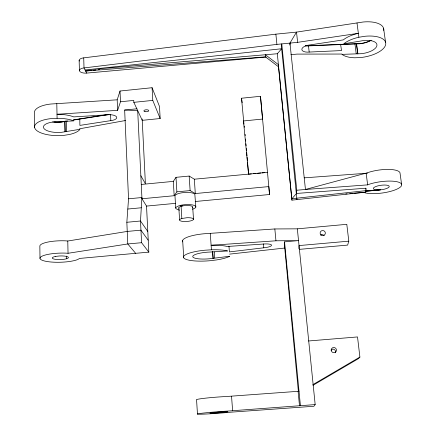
<?xml version="1.0" encoding="UTF-8"?>
<svg xmlns="http://www.w3.org/2000/svg" width="436" height="436" viewBox="0 0 436 436"><rect width="100%" height="100%" fill="white"/><g stroke="black" fill="none" stroke-linecap="round" stroke-linejoin="round"><path stroke-width="0.65" d="M366.202 190.619L365.744 192.091L291.94 200.151L277.323 53.742L281.651 48.745L281.743 43.911L296.785 190.243L296.496 193.448L291.951 198.723L366.202 190.619L365.897 188.221L296.496 193.448M296.954 199.683L281.651 48.745L85.085 69.983L277.323 53.742M289.896 45.055L289.956 43.099L296.513 32.111L363.134 22.007A23.184 10.562 -10.4 0 1 383.729 30.455M298.894 248.765L299.036 245.572L348.805 241.168L346.8 224.322L297.336 228.835L274.844 228.955L203.781 233.789A24.182 5.881 -4 0 0 182.749 241.882M124.652 110.041L137.689 110.602L141.967 198.762L146.529 206.086L148.829 252.133L135.645 253.321L127.781 243.958L126.843 222.278L128.538 198.805L124.652 110.041L136.948 108.793M348.805 241.168L347.634 245.103L299.543 249.343M365.597 189.213L365.897 188.221M117.622 110.346L117.186 99.817L120.025 91.02L152.082 87.718L159.489 106.444L160.17 118.527L142.234 120.336L133.83 102.335L133.748 100.411L120.483 101.768L117.622 110.346L57.012 114.265A23.07 8.769 0.4 0 1 73.771 116.892L109.234 114.684A7.766 3.03 -1.1 0 1 116.554 116.908A7.766 3.03 -1.1 0 1 112.646 120.336L79.886 125.399L79.783 118.881M179.654 210.103A10.093 2.856 -3.6 0 1 178.368 209.841L175.948 208.68L175.703 207.95L176.144 207.187L178.951 205.765L181.125 205.209A10.093 2.856 -3.6 0 1 188.897 204.577L191.295 204.762A10.093 2.856 -3.6 0 1 195.65 206.332L195.829 207.067A10.093 2.856 -3.6 0 1 192.478 209.22M141.967 198.762L174.177 195.71L173.315 181.387L175.997 177.332L189.17 176.062L194.336 179.201L267.524 172.351M174.177 195.71L176.88 191.845L175.997 177.332M315.173 404.592L313.915 406.265L230.775 412.183A21.484 0.768 -4.3 0 1 197.394 414.08A21.484 0.768 -4.3 0 1 228.066 411.05L315.173 404.592L297.336 228.835M308.503 340.979L357.52 336.941L359.896 357.068L358.648 358.512L313.026 385.277M312.835 384.677L359.896 357.068M296.785 190.243L305.451 189.464L367.052 172.89A20.448 5.957 -7.9 0 1 387.457 169.413A20.448 5.957 -7.9 0 1 399.97 172.694L401.578 184.188M266.102 57.034L86.71 73.09A5.946 2.638 0.4 0 1 79.575 71.084A5.946 2.638 0.4 0 1 84.017 67.94L276.909 44.385L289.956 43.099L305.451 189.464L367.641 184.869L368.54 184.488A20.53 5.706 -7.7 0 1 397.191 181.785A20.53 5.706 -7.7 0 1 394.144 190.26A20.53 5.706 -7.7 0 1 365.504 192.952L363.995 192.445L353.868 193.262M52.582 121.944A14.263 5.521 0.5 0 0 61.607 122.124L67.607 120.968M65.177 131.732L79.995 129.285A23.103 8.676 0.3 0 1 69.607 134.452L64.234 135.313A23.103 8.676 0.3 0 1 35.518 129.339A23.103 8.676 0.3 0 1 50.974 118.619L57.089 118.287A23.103 8.676 0.3 0 1 73.875 120.87L57.356 121.731A14.312 5.374 0.3 0 0 43.595 127.879A14.312 5.374 0.3 0 0 61.819 132.277L65.177 131.732L64.953 121.579M66.021 121.017L61.471 121.949A13.772 5.336 0.5 0 1 54.451 121.982M179 208.315A6.954 1.967 -3.6 0 1 181.087 206.31L182.586 205.928A6.954 1.967 -3.6 0 1 190.281 205.732A6.954 1.967 -3.6 0 1 192.369 207.727M181.845 218.507L186.902 217.717A6.987 1.875 -3.6 0 1 193.497 219.057A6.987 1.875 -3.6 0 1 188.003 221.363L186.205 221.51A6.987 1.875 -3.6 0 1 179.986 220.638A6.987 1.875 -3.6 0 1 181.845 218.507L181.087 206.31M213.193 258.319L229.739 256.259A24.318 5.445 -4.1 0 1 216.436 259.949L210.457 260.679A24.318 5.445 -4.1 0 1 183.643 257.687A24.318 5.445 -4.1 0 1 204.92 250.21L211.438 249.795A24.318 5.445 -4.1 0 1 227.576 250.962L210.016 252.041A15.064 3.374 -4.1 0 0 192.734 256.488A15.064 3.374 -4.1 0 0 209.449 258.782L213.193 258.319L212.714 251.632M79.521 128.805L125.568 120.5M39.998 258.39L39.845 246.28A20.187 4.834 -1.5 0 1 65.226 240.819L67.771 241.01L127.241 231.429L140.932 230.164L148.153 240.165M358.883 37.245L365.046 36.264A23.304 10.241 -10.2 0 1 385.653 44.674A23.304 10.241 -10.2 0 1 360.409 57.568L354.719 57.786A23.304 10.241 -10.2 0 1 341.998 54.364L361.253 53.693A14.437 6.344 -10.1 0 0 376.949 44.843A14.437 6.344 -10.1 0 0 360.343 41.098L343.77 43.785A23.304 10.241 -10.2 0 1 358.883 37.245L357.002 23.004M109.234 114.499L73.662 120.031M135.645 253.321L79.668 258.428L77.733 259.513A20.274 4.573 -1.7 0 1 51.606 262.058A20.274 4.573 -1.7 0 1 41.224 256.63A20.274 4.573 -1.7 0 1 65.487 253.114L68.043 253.283L127.781 243.958L141.58 242.699L148.829 252.133M73.232 119.9L108.411 114.428M289.956 43.099L297.625 42.347L358.365 33.321A23.272 10.328 -10.2 0 0 343.279 39.899L307.811 45.246A7.761 3.515 -8.3 0 0 301.843 49.263A7.761 3.515 -8.3 0 0 307.276 52.151L341.524 50.571L340.581 44.194M79.303 61.084A5.924 2.698 0.5 0 1 83.717 57.857L275.874 34.155L296.513 32.111L297.625 42.347M228.955 246.127L229.401 251.904L265.818 247.555A8.279 1.902 -5 0 0 271.568 245.174A8.279 1.902 -5 0 0 265.099 243.926L227.232 246.487A24.28 5.564 -4.1 0 0 211.111 245.272L275.955 240.797L298.529 240.59L284.545 241.855L284.735 248.04L229.549 254.128M91.707 70.392L85.625 71.014L265.47 56.865L278.49 66.763L291.94 200.151M93.064 70.251L95.767 69.978M98.471 69.7L99.822 69.564M133.83 102.335L152.774 100.4L160.17 118.527M243.947 124.135L241.517 98.231L260.477 96.302L262.592 119.05L243.473 120.968L248.585 174.171L251.289 173.91M290.948 54.691L297.03 54.102L341.977 54.048M365.597 191.279L380.421 189.845A8.05 2.24 -7.7 0 0 388.836 185.829A8.05 2.24 -7.7 0 0 375.745 186.559A8.05 2.24 -7.7 0 0 378.415 189.954L380.421 189.845L365.526 191.295M141.275 184.455L173.315 181.387M253.316 173.713L256.025 173.457M257.376 173.326L260.761 173.005M262.112 172.874L264.815 172.612M176.88 191.845L190.123 190.587L195.301 193.551L268.849 186.581L269.535 194.511L195.192 201.508M128.538 198.805L141.913 197.535L140.496 221.008L141.58 242.699M146.529 206.086L175.588 203.35M127.803 209.035L141.297 207.77M126.843 222.278L140.496 221.008L147.75 231.407M197.47 414.102L196.571 399.877A21.386 1.134 -4.2 0 1 205.411 398.172A21.386 1.134 -4.2 0 1 226.998 396.477L299.02 391.25L300.426 405.747M345.77 193.916L347.116 193.807M349.819 193.589L352.517 193.371M304.219 177.855L367.472 173.19M34.586 127.328L34.422 113.017A22.988 9.009 0.6 0 1 50.718 104.03L117.186 99.817M366.224 190.69L378.415 189.954M305.353 45.884A7.744 3.564 -8.4 0 0 306.584 45.971L359.945 43.764A14.383 6.486 -10.4 0 0 371.319 40.265M180.45 205.378L182.586 205.928M140.85 175.752L145.406 183.72L142.169 118.99M86.71 73.09L84.017 67.94L83.717 57.857M248.558 174.002L247.528 162.012M244.231 126.037L244.416 127.307M241.517 98.231L242.176 102.782M383.576 28.226L385.56 42.248M356.577 43.889L357.874 53.824M356.397 43.894L357.689 53.83M354.915 43.747L356.207 53.688M366.158 173.283L367.641 184.869M365.597 190.903L365.744 192.091M308.492 45.905L309.184 52.08M275.874 34.155L276.909 44.385M284.545 241.855L299.02 391.25M284.479 245.359L298.388 391.566M298.104 391.326L299.505 405.818M274.844 228.955L275.955 240.797M269.535 194.511L260.477 96.302M263.431 243.926L263.78 247.806M245.125 134.315L245.245 135.667M245.539 139.04L245.713 141.068M245.948 143.771L246.122 145.798M246.356 148.502L246.531 150.529M246.711 152.551L246.999 155.93M247.119 157.282L247.414 160.661M231.543 396.302L232.628 410.821M214.31 251.997L214.752 258.025M212.523 251.654L213.002 258.346M210.261 233.385L211.438 249.795M194.336 179.201L195.301 193.551M195.829 207.067L194.838 194.298A10.055 2.987 -3.6 0 0 190.499 192.636L188.112 192.434A10.055 2.987 -3.6 0 0 174.978 195.917L175.703 207.95M192.707 207.204L193.508 219.313M189.17 176.062L190.123 190.587M182.662 240.35L183.736 257.84M178.836 207.814L179.583 219.946M152.082 87.718L152.774 100.4M265.47 56.865L265.361 54.751L278.419 64.632L278.49 66.763M120.025 91.02L120.483 101.768M110.575 114.287L110.82 120.63M79.139 60.381L79.423 70.414M66.261 121.181L66.495 131.345M67.771 241.01L68.043 253.283M64.779 121.606L65.008 131.759M66.512 256.106L66.566 258.766M56.805 103.703L57.089 118.287M320.585 235.113A2.562 2.469 9.4 0 1 324.161 235.696M331.055 349.994A2.621 2.545 44.9 0 1 335.431 352.773M369.924 40.75A13.892 6.268 -10.4 0 1 359.989 43.54L308.563 45.676A7.259 3.341 -8.4 0 1 305.571 45.66M55.59 256.412L54.042 256.788A8.11 1.831 -1.7 0 0 57.018 259.524A8.11 1.831 -1.7 0 0 68.332 257.84A8.11 1.831 -1.7 0 0 59.552 255.965L55.59 256.412M217.995 412.189L215.678 412.38A9.003 0.322 -4.3 0 0 211.891 413.17A9.003 0.322 -4.3 0 0 226.54 412.036A9.003 0.322 -4.3 0 0 220.36 412.015L217.995 412.189M331.235 350.321A2.665 2.594 44.4 0 0 335.404 352.266A2.665 2.594 44.4 0 0 334.908 347.732A2.665 2.594 44.4 0 0 331.235 350.321M144.937 111.589A2.436 0.97 -2.2 0 0 148.769 110.76A2.436 0.97 -2.2 0 0 145.33 109.894A2.436 0.97 -2.2 0 0 144.937 111.589M321.092 234.993A2.616 2.512 8.9 0 0 325.316 233.473A2.616 2.512 8.9 0 0 321.795 230.699A2.616 2.512 8.9 0 0 321.092 234.993"/></g></svg>
